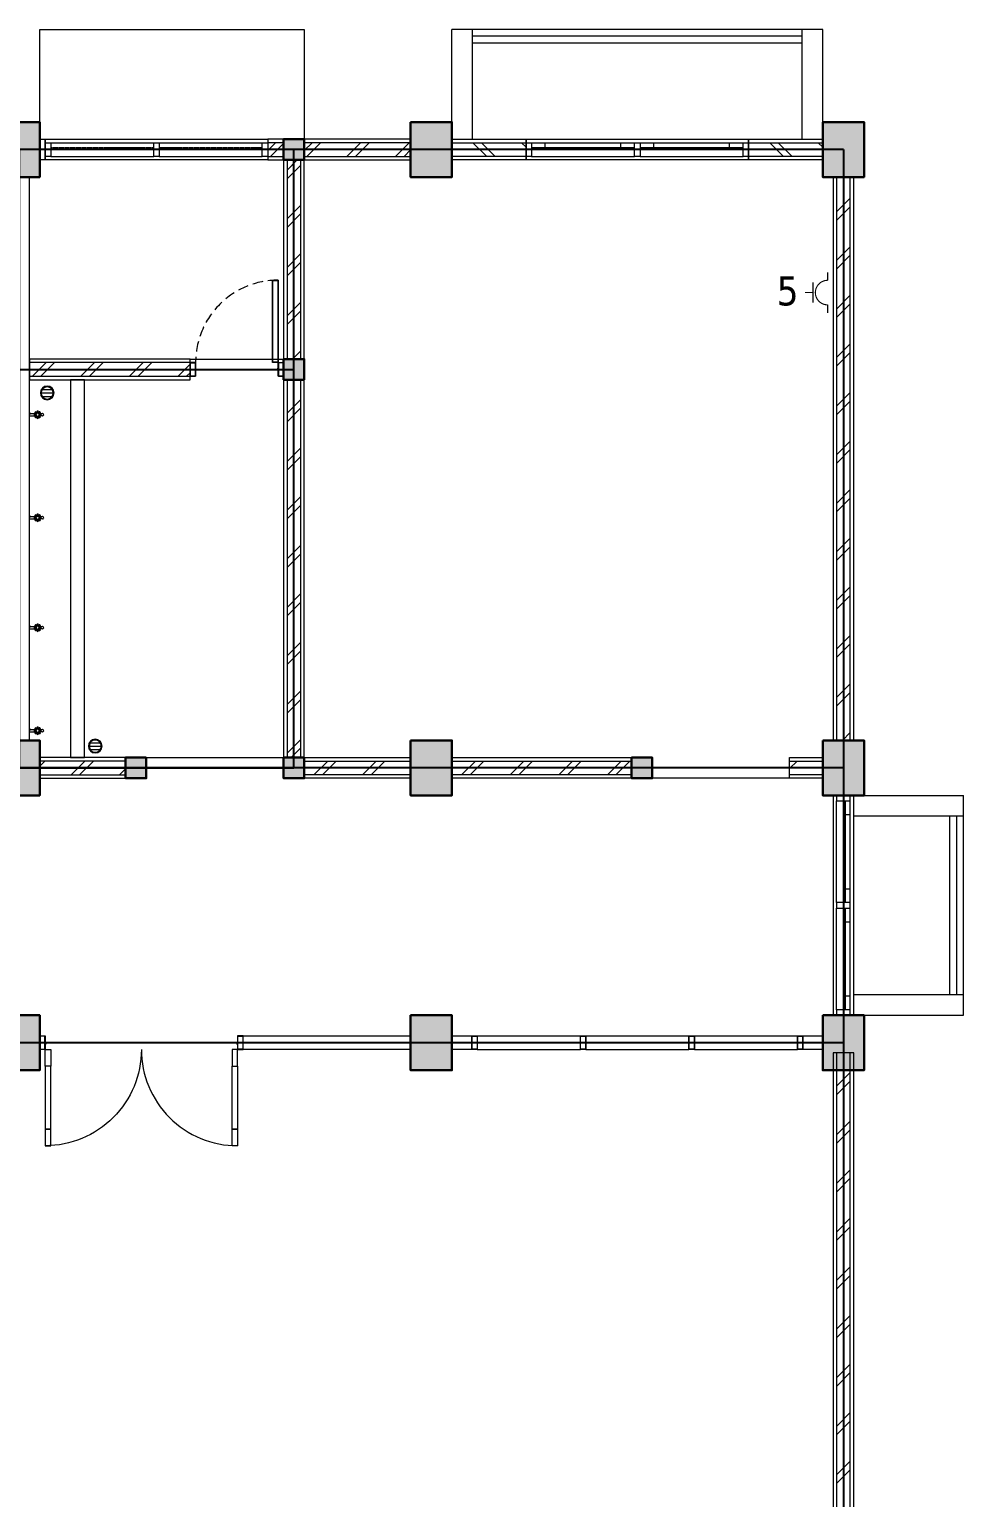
# Model space of a CAD drawing. Header units: millimetres. Extents: x -17012 to 17775, y -5570 to 5430.
# Drawn here: x 13026 to 14386, y -3390 to -1253 of the extents above; entities that cross this region are included whole.
import ezdxf

# ---------------------------------------------------------------- set-up
doc = ezdxf.new("R2010")
doc.units = ezdxf.units.MM
doc.linetypes.add('HIDDEN', pattern=[0.375, 0.25, -0.125])
for name, color, linetype, lineweight in [('ars', 11, 'Continuous', 5), ('dinding', 5, 'Continuous', 15), ('KOLOM', 1, 'Continuous', 30), ('kus', 63, 'Continuous', 15), ('LAMPU-LISTRIK', 22, 'Continuous', 0), ('lan', 7, 'Continuous', 15), ('Notasi', 2, 'Continuous', 20), ('PARTISI', 190, 'Continuous', 9), ('SANITAIR', 4, 'Continuous', 5), ('sol kol', 8, 'Continuous', 0)]:
    doc.layers.add(name, color=color, linetype=linetype, lineweight=lineweight)
doc.layers.add('as', color=1, linetype='Continuous', plot=False)
doc.layers.add('D1', color=1, linetype='Continuous')
doc.styles.add('tahoma', font='tahoma.ttf')
pattern_1 = [(45, (11510.864, -3643.213), (-35.35534, 35.35534), []), (45, (11523.364, -3643.213), (-35.35534, 35.35534), [])]
pattern_2 = [(45, (11710.864, -3643.213), (-35.3553, 35.3553), []), (45, (11723.364, -3643.213), (-35.3553, 35.3553), [])]

# ---------------------------------------------------------------- blocks, each defined once
blk = doc.blocks.new('K1')
at = {"layer": 'KOLOM'}
blk.add_lwpolyline([(0.2, 0.15), (-0.2, 0.15), (-0.2, -0.15), (0.2, -0.15), (0.2, 0.15)], dxfattribs=at)
blk = doc.blocks.new('KP')
at = {"layer": 'KOLOM'}
blk.add_lwpolyline([(0.075, -0.075), (-0.075, -0.075), (-0.075, 0.075), (0.075, 0.075), (0.075, -0.075)], dxfattribs=at)
blk = doc.blocks.new('P 60')
at = {"linetype": 'HIDDEN', "ltscale": 0.3}
blk.add_lwpolyline([(-0.64, 0.1, -0.414214), (-0.04, 0.7, -1.303225)], format="xyb", dxfattribs=at)
for points in [[(-0.04, 0.7), (-0.04, 0.1), (-0.08, 0.1), (-0.08, 0.7)], [(-0.042, 0.698), (-0.042, 0.102), (-0.078, 0.102), (-0.078, 0.698)], [(-0.635, 0.06), (-0.64, 0.06), (-0.64, 0.061), (-0.64, 0.1), (-0.68, 0.1), (-0.68, 0), (-0.64, 0), (-0.64, 0.056), (-0.635, 0.058)], [(-0.642, 0.002), (-0.678, 0.002), (-0.678, 0.098), (-0.642, 0.098)], [(-0.045, 0.06), (-0.04, 0.06), (-0.04, 0.061), (-0.04, 0.1), (0, 0.1), (0, 0), (-0.04, 0), (-0.04, 0.056), (-0.045, 0.058)], [(-0.038, 0.002), (-0.002, 0.002), (-0.002, 0.098), (-0.038, 0.098)]]:
    blk.add_lwpolyline(points, close=True)
blk = doc.blocks.new('KRAN ATAS')
for p, q in [((-0.019, 0.001), (-0.019, 0)), ((-0.019, 0), (0, 0)), ((-0.018, 0.002), (0, 0.002)), ((-0.009, 0.006), (-0.009, 0.04)), ((0.018, 0.002), (0, 0.002)), ((0.019, 0), (0, 0)), ((0.009, 0.006), (0.009, 0.04)), ((0.019, 0.001), (0.019, 0))]:
    blk.add_line(p, q)
for centre, radius, start, end in [((-0.021, 0.06), 0.0057, 92.509, 270.0343), ((-0.02, 0.06), 0.0057, 105.45, 257.2407), ((0, 0.06), 0.0223, 89.786, 270.2141), ((-0.015, 0.075), 0.0057, 47.464, 224.6597), ((-0.015, 0.074), 0.0057, 60.3207, 212.5415), ((-0.014, 0.046), 0.0057, 154.4974, 295.7282), ((-0.015, 0.045), 0.0057, 142.579, 307.6346), ((-0.018, 0.001), 0.0005, 90, 180), ((0, 0.06), 0.0162, 89.7094, 270.2949), ((-0.013, 0.006), 0.004, 270, 0), ((-0.041, 0.09), 0.0331, 343.1048, 7.2203), ((0, 0.06), 0.0102, 89.532, 270.4679), ((0, 0.096), 0.00865, 90, 191.4881), ((0, 0.08), 0.0057, 89.095, 165.324), ((0, 0.079), 0.0057, 89.095, 152.5938), ((0, 0.041), 0.0057, 205.9652, 266.0615), ((0, 0.04), 0.0057, 191.86, 266.0615), ((0, 0.096), 0.00865, 348.5119, 90), ((0, 0.08), 0.0057, 14.676, 90.905), ((0, 0.079), 0.0057, 27.4062, 90.905), ((0, 0.06), 0.0223, 269.7859, 90.214), ((0, 0.06), 0.0162, 269.7051, 90.2906), ((0, 0.06), 0.0102, 269.5321, 90.468), ((0, 0.04), 0.0057, 273.9385, 348.14), ((0, 0.041), 0.0057, 273.9385, 334.0348), ((0.041, 0.09), 0.0331, 172.7797, 196.8952), ((0.013, 0.006), 0.004, 180, 270), ((0.015, 0.045), 0.0057, 232.3654, 37.421), ((0.015, 0.075), 0.0057, 315.3403, 132.536), ((0.015, 0.074), 0.0057, 327.4585, 119.6793), ((0.014, 0.046), 0.0057, 244.2718, 25.5026), ((0.018, 0.001), 0.0005, 0, 90), ((0.021, 0.06), 0.0057, 269.9657, 87.491), ((0.02, 0.06), 0.0057, 282.7593, 74.55)]:
    blk.add_arc(centre, radius, start, end)
blk = doc.blocks.new('*X4')
at = {"color": 0}
for p, q in [((18.491, 19.193), (18.579, 19.193)), ((18.499, 19.218), (18.572, 19.218)), ((18.499, 19.168), (18.572, 19.168))]:
    blk.add_line(p, q, dxfattribs=at)
blk = doc.blocks.new('SFLOOR')
for radius in [0.05, 0.0442]:
    blk.add_circle((0, 0), radius)
blk.add_blockref('*X4', (-18.535, -19.193))
blk = doc.blocks.new('H')
at = {"layer": 'LAMPU-LISTRIK', "ltscale": 2}
blk.add_line((2116771, -303777), (2116700, -303777), dxfattribs=at)
at = {"layer": 'LAMPU-LISTRIK', "ltscale": 2, "const_width": 10}
for points in [[(2116880, -303647), (2116880, -303577)], [(2116970, -303647), (2116790, -303647)], [(2116700, -303777), (2116771, -303777)], [(2117060, -303777), (2116989, -303777)]]:
    blk.add_lwpolyline(points, dxfattribs=at)
blk.add_lwpolyline([(2116989, -303777, 1), (2116771, -303777)], format="xyb", dxfattribs=at)

msp = doc.modelspace()

# ---------------------------------------------------------------- hatches: boundary and pattern name
at = {"layer": 'ars'}
h = msp.add_hatch(dxfattribs=at)
h.set_pattern_fill('TEMBOK', color=256, scale=50)
h.set_pattern_definition([(45, (13262.864, -3378.213), (-35.3553, 35.3553), []), (45, (13275.364, -3378.213), (-35.3553, 35.3553), [])])
h.paths.add_polyline_path([(13395.9, -1418.2), (13372.9, -1418.2), (13372.9, -1438.2), (13395.9, -1438.2)])
h = msp.add_hatch(dxfattribs=at)
h.set_pattern_fill('TEMBOK', color=256, scale=50)
h.set_pattern_definition([(45, (13315.864, -3378.213), (-35.3553, 35.3553), []), (45, (13328.364, -3378.213), (-35.3553, 35.3553), [])])
h.paths.add_polyline_path([(13580.9, -1418.2), (13425.9, -1418.2), (13425.9, -1438.2), (13580.9, -1438.2)])
h = msp.add_hatch(dxfattribs=at)
h.set_pattern_fill('TEMBOK', color=256, scale=50)
h.set_pattern_definition([(315, (12800.864, -1113.213), (-35.3553, -35.3553), []), (315, (12813.364, -1113.213), (-35.3553, -35.3553), [])])
h.paths.add_polyline_path([(13748.9, -1438.2), (13640.9, -1438.2), (13640.9, -1418.2), (13748.9, -1418.2)])
h = msp.add_hatch(dxfattribs=at)
h.set_pattern_fill('TEMBOK', color=256, scale=50)
h.set_pattern_definition([(315, (13232.864, -1113.213), (-35.3553, -35.3553), []), (315, (13245.364, -1113.213), (-35.3553, -35.3553), [])])
h.paths.add_polyline_path([(14180.9, -1438.2), (14072.9, -1438.2), (14072.9, -1418.2), (14180.9, -1418.2)])
h = msp.add_hatch(dxfattribs=at)
h.set_pattern_fill('TEMBOK', color=256, scale=50)
h.set_pattern_definition(pattern_2)
h.paths.add_polyline_path([(13420.9, -1733.2), (13420.9, -1443.2), (13400.9, -1443.2), (13400.9, -1733.2)])
h = msp.add_hatch(dxfattribs=at)
h.set_pattern_fill('TEMBOK', color=256, scale=50)
h.set_pattern_definition(pattern_1)
h.paths.add_polyline_path([(14220.9, -2288.2), (14220.9, -1468.2), (14200.9, -1468.2), (14200.9, -2288.2)])
h = msp.add_hatch(dxfattribs=at)
h.set_pattern_fill('TEMBOK', color=256, scale=50)
h.set_pattern_definition(pattern_2)
h.paths.add_polyline_path([(13025.9, -1758.2), (13259.9, -1758.2), (13259.9, -1738.2), (13025.9, -1738.2)])
h = msp.add_hatch(dxfattribs=at)
h.set_pattern_fill('TEMBOK', color=256, scale=50)
h.set_pattern_definition(pattern_2)
h.paths.add_polyline_path([(13400.9, -1763.2), (13400.9, -2313.2), (13420.9, -2313.2), (13420.9, -1763.2)])
h = msp.add_hatch(dxfattribs=at)
h.set_pattern_fill('TEMBOK', color=256, scale=50)
h.set_pattern_definition(pattern_2)
h.paths.add_polyline_path([(13040.9, -2338.2), (13165.9, -2338.2), (13165.9, -2318.2), (13040.9, -2318.2)])
h = msp.add_hatch(dxfattribs=at)
h.set_pattern_fill('TEMBOK', color=256, scale=50)
h.set_pattern_definition(pattern_2)
h.paths.add_polyline_path([(13580.9, -2338.2), (13425.9, -2338.2), (13425.9, -2318.2), (13580.9, -2318.2)])
h = msp.add_hatch(dxfattribs=at)
h.set_pattern_fill('TEMBOK', color=256, scale=50)
h.set_pattern_definition([(45, (11925.864, -3643.213), (-35.3553, 35.3553), []), (45, (11938.364, -3643.213), (-35.3553, 35.3553), [])])
h.paths.add_polyline_path([(13902.5, -2338.2), (13640.9, -2338.2), (13640.9, -2318.2), (13902.5, -2318.2)])
h = msp.add_hatch(dxfattribs=at)
h.set_pattern_fill('TEMBOK', color=256, scale=50)
h.set_pattern_definition([(45, (12310.864, -3643.213), (-35.3553, 35.3553), []), (45, (12323.364, -3643.213), (-35.3553, 35.3553), [])])
h.paths.add_polyline_path([(14180.9, -2338.2), (14132.5, -2338.2), (14132.5, -2318.2), (14180.9, -2318.2)])
h = msp.add_hatch(dxfattribs=at)
h.set_pattern_fill('TEMBOK', color=256, scale=50)
h.set_pattern_definition(pattern_1)
h.paths.add_polyline_path([(14220.9, -3588.2), (14220.9, -2743.2), (14200.9, -2743.2), (14200.9, -3588.2)])
at = {"layer": 'sol kol'}
for points in [[(12980.9, -1388.2), (12980.9, -1468.2), (13040.9, -1468.2), (13040.9, -1388.2)], [(13580.9, -1388.2), (13580.9, -1468.2), (13640.9, -1468.2), (13640.9, -1388.2)], [(14180.9, -1388.2), (14180.9, -1468.2), (14240.9, -1468.2), (14240.9, -1388.2)], [(13425.9, -1443.2), (13395.9, -1443.2), (13395.9, -1413.2), (13425.9, -1413.2)], [(13425.9, -1763.2), (13395.9, -1763.2), (13395.9, -1733.2), (13425.9, -1733.2)], [(12980.9, -2288.2), (12980.9, -2368.2), (13040.9, -2368.2), (13040.9, -2288.2)], [(13580.9, -2288.2), (13580.9, -2368.2), (13640.9, -2368.2), (13640.9, -2288.2)], [(14180.9, -2288.2), (14180.9, -2368.2), (14240.9, -2368.2), (14240.9, -2288.2)], [(13195.9, -2313.2), (13165.9, -2313.2), (13165.9, -2343.2), (13195.9, -2343.2)], [(13395.9, -2313.2), (13425.9, -2313.2), (13425.9, -2343.2), (13395.9, -2343.2)], [(13902.5, -2313.2), (13932.5, -2313.2), (13932.5, -2343.2), (13902.5, -2343.2)], [(12980.9, -2688.2), (12980.9, -2768.2), (13040.9, -2768.2), (13040.9, -2688.2)], [(13580.9, -2688.2), (13580.9, -2768.2), (13640.9, -2768.2), (13640.9, -2688.2)], [(14180.9, -2688.2), (14180.9, -2768.2), (14240.9, -2768.2), (14240.9, -2688.2)]]:
    msp.add_hatch(color=256, dxfattribs=at).paths.add_polyline_path(points)

# ---------------------------------------------------------------- linework, layer by layer
at = {"layer": 'ars'}
for points in [[(14150.9, -1263.2), (13670.9, -1263.2)], [(14150.9, -1273.2), (13670.9, -1273.2)], [(14365.9, -2658.2), (14365.9, -2398.2)], [(14375.9, -2658.2), (14375.9, -2398.2)]]:
    msp.add_lwpolyline(points, dxfattribs=at)
for points in [[(13395.9, -1418.2), (13372.9, -1418.2), (13372.9, -1438.2), (13395.9, -1438.2)], [(13580.9, -1418.2), (13425.9, -1418.2), (13425.9, -1438.2), (13580.9, -1438.2)], [(13748.9, -1438.2), (13640.9, -1438.2), (13640.9, -1418.2), (13748.9, -1418.2)], [(14180.9, -1438.2), (14072.9, -1438.2), (14072.9, -1418.2), (14180.9, -1418.2)], [(13420.9, -1733.2), (13420.9, -1443.2), (13400.9, -1443.2), (13400.9, -1733.2)], [(14220.9, -2288.2), (14220.9, -1468.2), (14200.9, -1468.2), (14200.9, -2288.2)], [(13025.9, -1758.2), (13259.9, -1758.2), (13259.9, -1738.2), (13025.9, -1738.2)], [(13400.9, -1763.2), (13400.9, -2313.2), (13420.9, -2313.2), (13420.9, -1763.2)], [(13040.9, -2338.2), (13165.9, -2338.2), (13165.9, -2318.2), (13040.9, -2318.2)], [(13580.9, -2338.2), (13425.9, -2338.2), (13425.9, -2318.2), (13580.9, -2318.2)], [(13902.5, -2338.2), (13640.9, -2338.2), (13640.9, -2318.2), (13902.5, -2318.2)], [(14180.9, -2338.2), (14132.5, -2338.2), (14132.5, -2318.2), (14180.9, -2318.2)], [(14220.9, -3588.2), (14220.9, -2743.2), (14200.9, -2743.2), (14200.9, -3588.2)]]:
    msp.add_lwpolyline(points, close=True, dxfattribs=at)
at = {"layer": 'as'}
msp.add_lwpolyline([(13410.9, -1428.2), (13010.9, -1428.2), (13010.9, -2328.2), (13410.9, -2328.2)], close=True, dxfattribs=at)
for points in [[(14210.9, -1428.2), (13010.9, -1428.2)], [(14210.9, -1428.2), (14210.9, -3628.2)], [(13010.9, -1748.2), (13410.9, -1748.2)], [(14210.9, -2328.2), (12210.9, -2328.2)], [(14210.9, -2728.2), (12210.9, -2728.2)]]:
    msp.add_lwpolyline(points, dxfattribs=at)
at = {"layer": 'dinding'}
for points in [[(13040.9, -1413.2), (13048.9, -1413.2), (13048.9, -1443.2), (13040.9, -1443.2)], [(13395.9, -1413.2), (13372.9, -1413.2), (13372.9, -1443.2), (13395.9, -1443.2)], [(13580.9, -1413.2), (13425.9, -1413.2), (13425.9, -1443.2), (13580.9, -1443.2)], [(13748.9, -1443.2), (13640.9, -1443.2), (13640.9, -1413.2), (13748.9, -1413.2)], [(14180.9, -1443.2), (14072.9, -1443.2), (14072.9, -1413.2), (14180.9, -1413.2)], [(13425.9, -1733.2), (13425.9, -1443.2), (13395.9, -1443.2), (13395.9, -1733.2)], [(13025.9, -2288.2), (13025.9, -1468.2), (12995.9, -1468.2), (12995.9, -2288.2)], [(14225.9, -2288.2), (14225.9, -1468.2), (14195.9, -1468.2), (14195.9, -2288.2)], [(13025.9, -1763.2), (13259.9, -1763.2), (13259.9, -1733.2), (13025.9, -1733.2)], [(13085.9, -1763.2), (13085.9, -2313.2), (13105.9, -2313.2), (13105.9, -1763.2), (13095.4, -1763.2)], [(13395.9, -1763.2), (13395.9, -2313.2), (13425.9, -2313.2), (13425.9, -1763.2)], [(13040.9, -2343.2), (13165.9, -2343.2), (13165.9, -2313.2), (13040.9, -2313.2)], [(13580.9, -2343.2), (13425.9, -2343.2), (13425.9, -2313.2), (13580.9, -2313.2)], [(13902.5, -2343.2), (13640.9, -2343.2), (13640.9, -2313.2), (13902.5, -2313.2)], [(14180.9, -2343.2), (14132.5, -2343.2), (14132.5, -2313.2), (14180.9, -2313.2)], [(14225.9, -3588.2), (14225.9, -2743.2), (14195.9, -2743.2), (14195.9, -3588.2)]]:
    msp.add_lwpolyline(points, close=True, dxfattribs=at)
at = {"layer": 'kus'}
for p, q in [((13056.9, -1418.2), (13206.9, -1418.2)), ((13214.9, -1418.2), (13364.9, -1418.2)), ((13756.9, -1418.2), (13906.9, -1418.2)), ((13756.9, -1425.2), (13906.9, -1425.2)), ((13776.9, -1425.2), (13776.9, -1418.2)), ((13886.9, -1425.2), (13886.9, -1418.2)), ((13914.9, -1418.2), (14064.9, -1418.2)), ((13914.9, -1425.2), (14064.9, -1425.2)), ((13934.9, -1425.2), (13934.9, -1418.2)), ((14044.9, -1425.2), (14044.9, -1418.2)), ((13056.9, -1438.2), (13206.9, -1438.2)), ((13214.9, -1438.2), (13364.9, -1438.2)), ((13756.9, -1438.2), (13906.9, -1438.2)), ((13914.9, -1438.2), (14064.9, -1438.2)), ((14200.9, -2524.2), (14200.9, -2376.2)), ((14213.9, -2524.2), (14213.9, -2376.2)), ((14220.9, -2524.2), (14220.9, -2376.2)), ((14213.9, -2396.2), (14220.9, -2396.2)), ((14213.9, -2504.2), (14220.9, -2504.2)), ((14200.9, -2680.2), (14200.9, -2532.2)), ((14213.9, -2680.2), (14213.9, -2532.2)), ((14220.9, -2680.2), (14220.9, -2532.2)), ((14213.9, -2552.2), (14220.9, -2552.2)), ((14213.9, -2660.2), (14220.9, -2660.2)), ((13677.9, -2718.2), (13827.9, -2718.2)), ((13835.9, -2718.2), (13985.9, -2718.2)), ((13993.9, -2718.2), (14143.9, -2718.2)), ((13677.9, -2738.2), (13827.9, -2738.2)), ((13835.9, -2738.2), (13985.9, -2738.2)), ((13993.9, -2738.2), (14143.9, -2738.2))]:
    msp.add_line(p, q, dxfattribs=at)
at = {"layer": 'kus', "linetype": 'HIDDEN'}
for p, q in [((13056.9, -1425.2), (13206.9, -1425.2)), ((13214.9, -1425.2), (13364.9, -1425.2)), ((13677.9, -2728.2), (13827.9, -2728.2)), ((13835.9, -2728.2), (13985.9, -2728.2)), ((13993.9, -2728.2), (14143.9, -2728.2))]:
    msp.add_line(p, q, dxfattribs=at)
at = {"layer": 'kus'}
for points in [[(13048.9, -1418.2), (13056.9, -1418.2), (13056.9, -1438.2), (13048.9, -1438.2)], [(13206.9, -1418.2), (13214.9, -1418.2), (13214.9, -1438.2), (13206.9, -1438.2)], [(13364.9, -1418.2), (13372.9, -1418.2), (13372.9, -1438.2), (13364.9, -1438.2)], [(13748.9, -1418.2), (13756.9, -1418.2), (13756.9, -1438.2), (13748.9, -1438.2)], [(13906.9, -1418.2), (13914.9, -1418.2), (13914.9, -1438.2), (13906.9, -1438.2)], [(14064.9, -1418.2), (14072.9, -1418.2), (14072.9, -1438.2), (14064.9, -1438.2)], [(14220.9, -2376.2), (14220.9, -2368.2), (14200.9, -2368.2), (14200.9, -2376.2)], [(14220.9, -2532.2), (14220.9, -2524.2), (14200.9, -2524.2), (14200.9, -2532.2)], [(14220.9, -2688.2), (14220.9, -2680.2), (14200.9, -2680.2), (14200.9, -2688.2)], [(13049.8, -2730.2), (13048.9, -2730.2), (13048.9, -2730.5), (13048.9, -2738.2), (13040.9, -2738.2), (13040.9, -2718.2), (13048.9, -2718.2), (13048.9, -2729.5), (13049.8, -2729.9)], [(13048.5, -2718.6), (13041.3, -2718.6), (13041.3, -2737.8), (13048.5, -2737.8)], [(13327.9, -2730.2), (13328.9, -2730.2), (13328.9, -2730.5), (13328.9, -2738.2), (13336.9, -2738.2), (13336.9, -2718.2), (13328.9, -2718.2), (13328.9, -2729.5), (13327.9, -2729.9)], [(13329.3, -2718.6), (13336.5, -2718.6), (13336.5, -2737.8), (13329.3, -2737.8)], [(13677.9, -2738.2), (13669.9, -2738.2), (13669.9, -2718.2), (13677.9, -2718.2)], [(13677.5, -2737.8), (13670.3, -2737.8), (13670.3, -2718.6), (13677.5, -2718.6)], [(13835.9, -2738.2), (13827.9, -2738.2), (13827.9, -2718.2), (13835.9, -2718.2)], [(13835.5, -2737.8), (13828.3, -2737.8), (13828.3, -2718.6), (13835.5, -2718.6)], [(13993.9, -2738.2), (13985.9, -2738.2), (13985.9, -2718.2), (13993.9, -2718.2)], [(13993.5, -2737.8), (13986.3, -2737.8), (13986.3, -2718.6), (13993.5, -2718.6)], [(14151.9, -2738.2), (14143.9, -2738.2), (14143.9, -2718.2), (14151.9, -2718.2)], [(14151.5, -2737.8), (14144.3, -2737.8), (14144.3, -2718.6), (14151.5, -2718.6)], [(13048.9, -2738.2), (13056.9, -2738.2), (13056.9, -2762.2), (13048.9, -2762.2)], [(13328.9, -2738.2), (13320.9, -2738.2), (13320.9, -2762.2), (13328.9, -2762.2)], [(13048.9, -2854.2), (13056.9, -2854.2), (13056.9, -2762.2), (13048.9, -2762.2)], [(13328.9, -2854.2), (13320.9, -2854.2), (13320.9, -2762.2), (13328.9, -2762.2)], [(13048.9, -2878.2), (13056.9, -2878.2), (13056.9, -2854.2), (13048.9, -2854.2)], [(13328.9, -2878.2), (13320.9, -2878.2), (13320.9, -2854.2), (13328.9, -2854.2)]]:
    msp.add_lwpolyline(points, close=True, dxfattribs=at)
for points in [[(13188.9, -2738.2, -0.414214), (13048.9, -2878.2, -1.303225)], [(13188.9, -2738.2, 0.414214), (13328.9, -2878.2, 1.303225)]]:
    msp.add_lwpolyline(points, format="xyb", dxfattribs=at)
at = {"layer": 'lan'}
for p, q in [((13040.9, -1388.2), (13040.9, -1253.2)), ((13040.9, -1253.2), (13425.9, -1253.2)), ((13425.9, -1253.2), (13425.9, -1413.2)), ((13640.9, -1388.2), (13640.9, -1253.2)), ((13670.9, -1413.2), (13670.9, -1253.2)), ((14150.9, -1413.2), (14150.9, -1253.2)), ((14180.9, -1388.2), (14180.9, -1253.2)), ((13259.9, -1733.2), (13395.9, -1733.2)), ((13195.9, -2313.2), (13395.9, -2313.2)), ((14132.5, -2343.2), (13932.5, -2343.2)), ((14240.9, -2368.2), (14385.9, -2368.2)), ((14225.9, -2398.2), (14385.9, -2398.2)), ((14225.9, -2658.2), (14385.9, -2658.2))]:
    msp.add_line(p, q, dxfattribs=at)
for points in [[(14180.9, -1253.2), (13640.9, -1253.2)], [(14240.9, -2688.2), (14385.9, -2688.2), (14385.9, -2368.2)]]:
    msp.add_lwpolyline(points, dxfattribs=at)
for points in [[(13048.9, -1413.2), (13372.9, -1413.2), (13372.9, -1443.2), (13048.9, -1443.2)], [(13748.9, -1413.2), (14072.9, -1413.2), (14072.9, -1443.2), (13748.9, -1443.2)], [(14225.9, -2688.2), (14225.9, -2368.2), (14195.9, -2368.2), (14195.9, -2688.2)]]:
    msp.add_lwpolyline(points, close=True, dxfattribs=at)
at = {"layer": 'PARTISI'}
for points in [[(13336.9, -2718.2), (13580.9, -2718.2), (13580.9, -2738.2), (13336.9, -2738.2)], [(13640.9, -2718.2), (13669.9, -2718.2), (13669.9, -2738.2), (13640.9, -2738.2)], [(14151.9, -2718.2), (14180.9, -2718.2), (14180.9, -2738.2), (14151.9, -2738.2)]]:
    msp.add_lwpolyline(points, close=True, dxfattribs=at)

# ---------------------------------------------------------------- block references
at = {"layer": 'D1', "xscale": 0.1637999999111344, "yscale": 0.1637999999111344, "zscale": 0.1638, "rotation": 90}
msp.add_blockref('H', (-35570.8, -348381.3), dxfattribs=at)
at = {"layer": 'KOLOM', "yscale": 200, "zscale": 200}
for name, p, xscale, rotation in [('K1', (13010.9, -1428.2), 200, 90), ('K1', (13610.9, -1428.2), 200, 90), ('K1', (14210.9, -1428.2), 200, 90), ('K1', (13010.9, -2328.2), 200, 90), ('K1', (13610.9, -2328.2), 200, 90), ('K1', (14210.9, -2328.2), 200, 90), ('KP', (13180.9, -2328.2), -200, 180), ('KP', (13410.9, -2328.2), 200, 180), ('KP', (13917.5, -2328.2), 200, 180), ('K1', (13010.9, -2728.2), 200, 90), ('K1', (13610.9, -2728.2), 200, 90), ('K1', (14210.9, -2728.2), 200, 90)]:
    msp.add_blockref(name, p, dxfattribs=dict(at, xscale=xscale, rotation=rotation))
at = {"layer": 'KOLOM', "xscale": 200, "yscale": 200, "zscale": 200}
for p in [(13410.9, -1428.2), (13410.9, -1748.2)]:
    msp.add_blockref('KP', p, dxfattribs=at)
at = {"layer": 'kus', "xscale": 200, "yscale": 200, "zscale": 200}
msp.add_blockref('P 60', (13395.9, -1758.2), dxfattribs=at)
at = {"layer": 'SANITAIR', "yscale": 200, "zscale": 200}
for name, p, xscale, rotation in [('SFLOOR', (13051.9, -1782.5), -200, 180), ('KRAN ATAS', (13025.9, -1814.1), 200, 270), ('KRAN ATAS', (13025.9, -1964.1), 200, 270), ('KRAN ATAS', (13025.9, -2124.1), 200, 270), ('KRAN ATAS', (13025.9, -2274.1), 200, 270), ('SFLOOR', (13121.8, -2296.5), -200, 180)]:
    msp.add_blockref(name, p, dxfattribs=dict(at, xscale=xscale, rotation=rotation))

# ---------------------------------------------------------------- texts
at = {"layer": 'Notasi', "color": 3, "style": 'tahoma'}
msp.add_text('5', height=42.1, dxfattribs=at).set_placement((14113.9, -1655))

doc.saveas('drawing.dxf')
